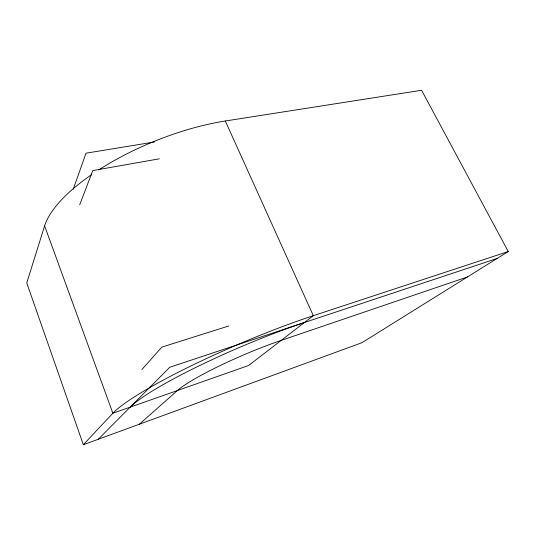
<?xml version="1.0" encoding="UTF-8"?>
<svg xmlns="http://www.w3.org/2000/svg" width="535" height="535" viewBox="0 0 535 535"><rect width="100%" height="100%" fill="white"/><g stroke="black" fill="none" stroke-linecap="round" stroke-linejoin="round"><path stroke-width="0.8" d="M91.619 174.624A138.913 52.169 -22.3 0 0 44.612 225.89L26.75 282.928L83.346 444.732L361.921 342.701L508.25 251.524L421.6 90.268L225.302 120.997A138.913 52.169 -22.3 0 0 98.707 169.909M73.255 189.236L85.995 153.184L154.461 141.976M79.715 204.778L92.796 170.578L159.316 158.821M141.875 369.571L161.851 347.101L228.766 325.982M83.346 444.732L112.865 413.227A148.289 19.755 -23.2 0 1 313.316 315.683L508.25 251.524M98.306 439.248L169.742 367.271L497.089 258.479M139.381 424.208L177.346 390.557A80.491 10.586 -23.2 0 1 281.256 340.36L467.423 276.963M225.302 120.997L313.316 315.683L248.561 365.519L112.865 413.227L44.612 225.89M130.172 407.142A130.44 17.307 -23.2 0 1 304.468 322.491"/></g></svg>
